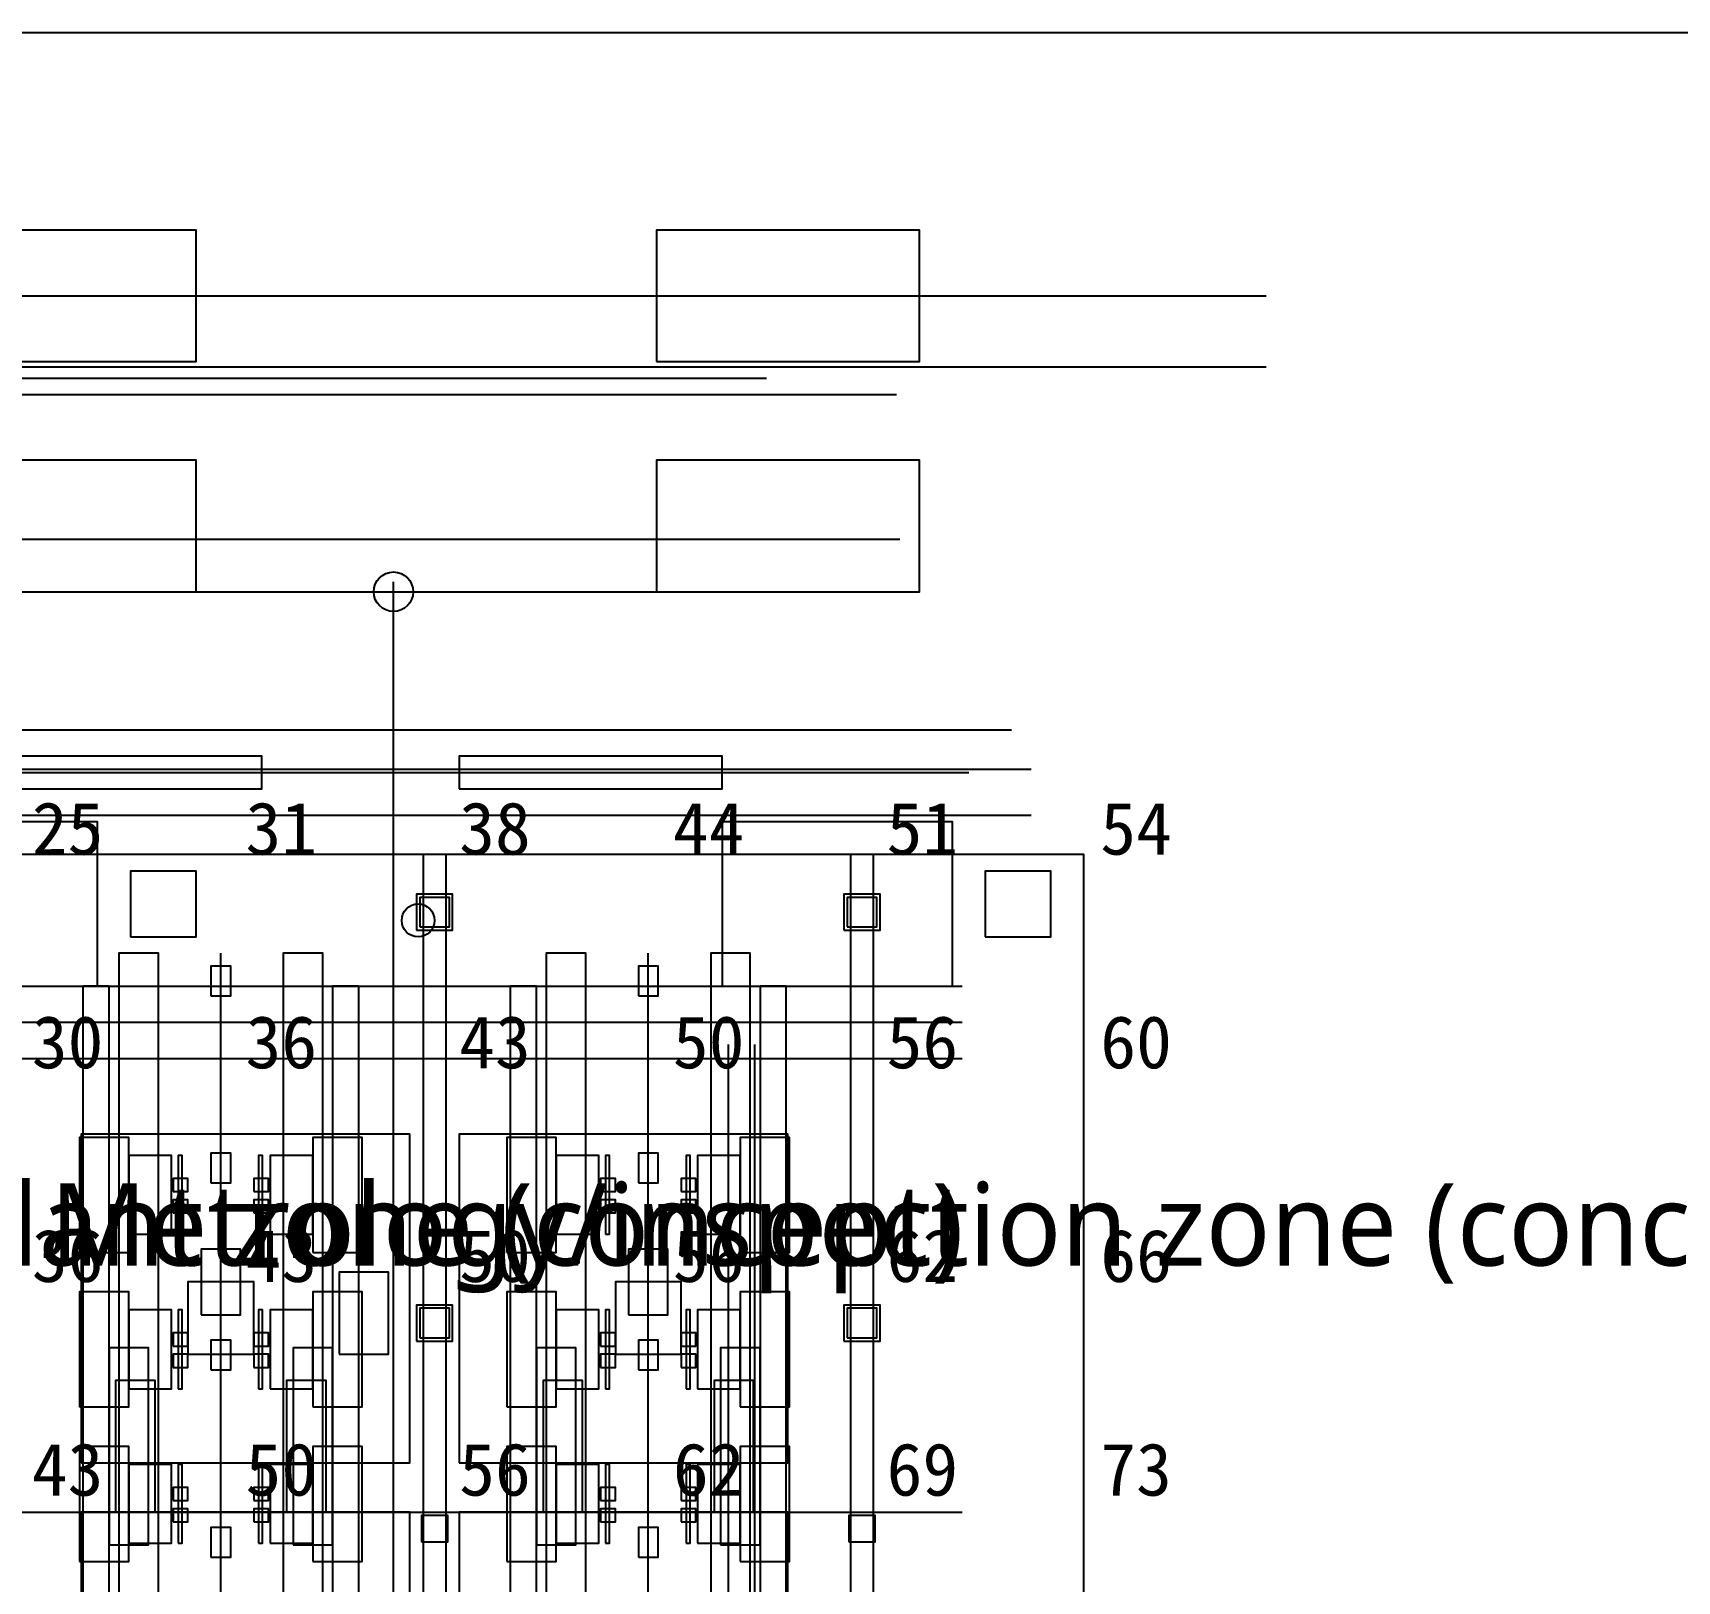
# Model space of a CAD drawing. Header units: metres. Extents: x -1640 to 1560, y -268 to 2338.
# Drawn here: x 258 to 308, y 1022.9 to 1070 of the extents above; entities that cross this region are included whole.
import ezdxf

# ---------------------------------------------------------------- set-up
doc = ezdxf.new("R2010")
doc.units = ezdxf.units.M
for name, color, linetype in [('1F_CHL', 4, 'Continuous'), ('1F_EHS_EXTINGUISHER_HYDRANT_CABINET_CONCEPT', 1, 'Continuous'), ('1F_ELEC', 6, 'Continuous'), ('1F_PUMP', 2, 'Continuous'), ('1F_SCR', 3, 'Continuous'), ('1F_STRUCT_COLUMN', 8, 'Continuous'), ('1F_ZONE', 3, 'Continuous'), ('2F_CSF_LATERAL_RACK_CONCEPT', 9, 'Continuous'), ('2F_RFG', 5, 'Continuous'), ('2F_STRUCT_COLUMN', 8, 'Continuous'), ('2F_VMB', 6, 'Continuous'), ('2F_ZONE', 3, 'Continuous'), ('3F_CLEANROOM_OVERHEAD_PIPE_DUCT_CONCEPT', 9, 'Continuous'), ('3F_EHS_EGRESS_DIST_M', 2, 'Continuous'), ('3F_FOUP', 5, 'Continuous'), ('3F_METRO', 2, 'Continuous'), ('3F_OHT', 9, 'Continuous'), ('3F_OHTV', 1, 'Continuous'), ('3F_STRUCT_COLUMN', 8, 'Continuous'), ('3F_TBAR', 6, 'Continuous'), ('3F_TEXT', 7, 'Continuous'), ('3F_ZONE', 3, 'Continuous'), ('4F_DCC', 3, 'Continuous'), ('4F_FFU', 1, 'Continuous'), ('4F_STRUCT_PLENUM_TRUSS_CONCEPT', 9, 'Continuous'), ('4F_ZONE', 3, 'Continuous'), ('5F_CHL', 4, 'Continuous'), ('5F_EHS_EXTINGUISHER_HYDRANT_CABINET_CONCEPT', 1, 'Continuous'), ('5F_ELEC', 6, 'Continuous'), ('5F_PUMP', 2, 'Continuous'), ('5F_SCR', 3, 'Continuous'), ('5F_STRUCT_COLUMN', 8, 'Continuous'), ('5F_ZONE', 3, 'Continuous'), ('6F_CSF_LATERAL_RACK_CONCEPT', 9, 'Continuous'), ('6F_RFG', 5, 'Continuous'), ('6F_STRUCT_COLUMN', 8, 'Continuous'), ('6F_VMB', 6, 'Continuous'), ('6F_ZONE', 3, 'Continuous'), ('7F_CLEANROOM_OVERHEAD_PIPE_DUCT_CONCEPT', 9, 'Continuous'), ('7F_EHS_EGRESS_DIST_M', 2, 'Continuous'), ('7F_FOUP', 5, 'Continuous'), ('7F_METRO', 2, 'Continuous'), ('7F_OHT', 9, 'Continuous'), ('7F_OHTV', 1, 'Continuous'), ('7F_STRUCT_COLUMN', 8, 'Continuous'), ('7F_TBAR', 6, 'Continuous'), ('7F_TEXT', 7, 'Continuous'), ('7F_ZONE', 3, 'Continuous'), ('8F_DCC', 3, 'Continuous'), ('8F_FFU', 1, 'Continuous'), ('8F_STRUCT_PLENUM_TRUSS_CONCEPT', 9, 'Continuous'), ('8F_ZONE', 3, 'Continuous'), ('OUTLINE', 7, 'Continuous'), ('RF_RSC', 4, 'Continuous'), ('RF_STACK', 2, 'Continuous'), ('UTIL_CHW.R_CONCEPT', 2, 'Continuous'), ('UTIL_CHW.S_CONCEPT', 1, 'Continuous'), ('UTIL_ELEC.EMERG_CONCEPT', 4, 'Continuous'), ('UTIL_ELEC.LV_CONCEPT', 2, 'Continuous'), ('UTIL_ELEC.LV_RISER', 2, 'Continuous'), ('UTIL_ELEC.MV_CONCEPT', 1, 'Continuous'), ('UTIL_ELEC.UPS_CONCEPT', 3, 'Continuous'), ('UTIL_EXH.HEAT_CONCEPT', 1, 'Continuous'), ('UTIL_EXH.VOC_CONCEPT', 6, 'Continuous'), ('UTIL_GAS.SPEC_CONCEPT', 3, 'Continuous'), ('UTIL_HR_CONCEPT', 5, 'Continuous'), ('UTIL_PCW.R_CONCEPT', 1, 'Continuous'), ('UTIL_PCW.S_CONCEPT', 6, 'Continuous'), ('UTIL_WW.AA_CONCEPT', 3, 'Continuous'), ('UTIL_WW.F_CONCEPT', 2, 'Continuous'), ('UTIL_WW.ORG_CONCEPT', 4, 'Continuous')]:
    doc.layers.add(name, color=color, linetype=linetype)
doc.styles.add('KO', font='malgun.ttf')

msp = doc.modelspace()

# ---------------------------------------------------------------- linework, layer by layer
at = {"layer": '1F_CHL'}
msp.add_lwpolyline([(267.35, 1029.8), (268.85, 1029.8), (268.85, 1032.3), (267.35, 1032.3)], close=True, dxfattribs=at)
at = {"layer": '1F_EHS_EXTINGUISHER_HYDRANT_CABINET_CONCEPT'}
msp.add_circle((269.75, 1043), 0.5, dxfattribs=at)
at = {"layer": '1F_ELEC'}
for points in [[(255, 1060), (263, 1060), (263, 1064), (255, 1064)], [(277, 1060), (285, 1060), (285, 1064), (277, 1064)], [(255, 1053), (263, 1053), (263, 1057), (255, 1057)], [(277, 1053), (285, 1053), (285, 1057), (277, 1057)]]:
    msp.add_lwpolyline(points, close=True, dxfattribs=at)
at = {"layer": '1F_PUMP'}
for points in [[(260.55, 1025), (261.75, 1025), (261.75, 1029), (260.55, 1029)], [(265.75, 1025), (266.95, 1025), (266.95, 1029), (265.75, 1029)], [(273.55, 1025), (274.75, 1025), (274.75, 1029), (273.55, 1029)], [(278.75, 1025), (279.95, 1025), (279.95, 1029), (278.75, 1029)]]:
    msp.add_lwpolyline(points, close=True, dxfattribs=at)
at = {"layer": '1F_SCR'}
for points in [[(262.75, 1029.8), (264.75, 1029.8), (264.75, 1032), (262.75, 1032)], [(275.75, 1029.8), (277.75, 1029.8), (277.75, 1032), (275.75, 1032)]]:
    msp.add_lwpolyline(points, close=True, dxfattribs=at)
at = {"layer": '1F_STRUCT_COLUMN'}
for points in [[(269.7, 1042.7), (270.8, 1042.7), (270.8, 1043.8), (269.7, 1043.8)], [(282.7, 1042.7), (283.8, 1042.7), (283.8, 1043.8), (282.7, 1043.8)], [(269.7, 1030.2), (270.8, 1030.2), (270.8, 1031.3), (269.7, 1031.3)], [(282.7, 1030.2), (283.8, 1030.2), (283.8, 1031.3), (282.7, 1031.3)]]:
    msp.add_lwpolyline(points, close=True, dxfattribs=at)
at = {"layer": '1F_ZONE'}
msp.add_lwpolyline([(16.5, 887), (290, 887), (290, 1045), (16.5, 1045)], close=True, dxfattribs=at)
at = {"layer": '2F_CSF_LATERAL_RACK_CONCEPT'}
for points in [[(259.55, 891), (260.35, 891), (260.35, 1041), (259.55, 1041)], [(267.15, 891), (267.95, 891), (267.95, 1041), (267.15, 1041)], [(272.55, 891), (273.35, 891), (273.35, 1041), (272.55, 1041)], [(280.15, 891), (280.95, 891), (280.95, 1041), (280.15, 1041)]]:
    msp.add_lwpolyline(points, close=True, dxfattribs=at)
at = {"layer": '2F_RFG'}
for points in [[(260.35, 1024), (261.55, 1024), (261.55, 1030), (260.35, 1030)], [(265.95, 1024), (267.15, 1024), (267.15, 1030), (265.95, 1030)], [(273.35, 1024), (274.55, 1024), (274.55, 1030), (273.35, 1030)], [(278.95, 1024), (280.15, 1024), (280.15, 1030), (278.95, 1030)]]:
    msp.add_lwpolyline(points, close=True, dxfattribs=at)
at = {"layer": '2F_STRUCT_COLUMN'}
for points in [[(269.8, 1042.8), (270.7, 1042.8), (270.7, 1043.7), (269.8, 1043.7)], [(282.8, 1042.8), (283.7, 1042.8), (283.7, 1043.7), (282.8, 1043.7)], [(269.8, 1030.3), (270.7, 1030.3), (270.7, 1031.2), (269.8, 1031.2)], [(282.8, 1030.3), (283.7, 1030.3), (283.7, 1031.2), (282.8, 1031.2)]]:
    msp.add_lwpolyline(points, close=True, dxfattribs=at)
at = {"layer": '2F_VMB'}
for points in [[(263.15, 1031), (264.35, 1031), (264.35, 1033), (263.15, 1033)], [(276.15, 1031), (277.35, 1031), (277.35, 1033), (276.15, 1033)]]:
    msp.add_lwpolyline(points, close=True, dxfattribs=at)
at = {"layer": '2F_ZONE'}
msp.add_lwpolyline([(16.5, 887), (290, 887), (290, 1045), (16.5, 1045)], close=True, dxfattribs=at)
at = {"layer": '3F_CLEANROOM_OVERHEAD_PIPE_DUCT_CONCEPT'}
for points in [[(260.65, 890), (261.85, 890), (261.85, 1042), (260.65, 1042)], [(265.65, 890), (266.85, 890), (266.85, 1042), (265.65, 1042)], [(273.65, 890), (274.85, 890), (274.85, 1042), (273.65, 1042)], [(278.65, 890), (279.85, 890), (279.85, 1042), (278.65, 1042)]]:
    msp.add_lwpolyline(points, close=True, dxfattribs=at)
at = {"layer": '3F_FOUP'}
for points in [[(262.3, 1034.75), (262.75, 1034.75), (262.75, 1035.15), (262.3, 1035.15)], [(264.75, 1034.75), (265.2, 1034.75), (265.2, 1035.15), (264.75, 1035.15)], [(275.3, 1034.75), (275.75, 1034.75), (275.75, 1035.15), (275.3, 1035.15)], [(277.75, 1034.75), (278.2, 1034.75), (278.2, 1035.15), (277.75, 1035.15)], [(262.3, 1034.1), (262.75, 1034.1), (262.75, 1034.5), (262.3, 1034.5)], [(264.75, 1034.1), (265.2, 1034.1), (265.2, 1034.5), (264.75, 1034.5)], [(275.3, 1034.1), (275.75, 1034.1), (275.75, 1034.5), (275.3, 1034.5)], [(277.75, 1034.1), (278.2, 1034.1), (278.2, 1034.5), (277.75, 1034.5)], [(262.3, 1030.05), (262.75, 1030.05), (262.75, 1030.45), (262.3, 1030.45)], [(264.75, 1030.05), (265.2, 1030.05), (265.2, 1030.45), (264.75, 1030.45)], [(275.3, 1030.05), (275.75, 1030.05), (275.75, 1030.45), (275.3, 1030.45)], [(277.75, 1030.05), (278.2, 1030.05), (278.2, 1030.45), (277.75, 1030.45)], [(262.3, 1029.4), (262.75, 1029.4), (262.75, 1029.8), (262.3, 1029.8)], [(264.75, 1029.4), (265.2, 1029.4), (265.2, 1029.8), (264.75, 1029.8)], [(275.3, 1029.4), (275.75, 1029.4), (275.75, 1029.8), (275.3, 1029.8)], [(277.75, 1029.4), (278.2, 1029.4), (278.2, 1029.8), (277.75, 1029.8)], [(262.3, 1025.35), (262.75, 1025.35), (262.75, 1025.75), (262.3, 1025.75)], [(264.75, 1025.35), (265.2, 1025.35), (265.2, 1025.75), (264.75, 1025.75)], [(275.3, 1025.35), (275.75, 1025.35), (275.75, 1025.75), (275.3, 1025.75)], [(277.75, 1025.35), (278.2, 1025.35), (278.2, 1025.75), (277.75, 1025.75)], [(262.3, 1024.7), (262.75, 1024.7), (262.75, 1025.1), (262.3, 1025.1)], [(264.75, 1024.7), (265.2, 1024.7), (265.2, 1025.1), (264.75, 1025.1)], [(275.3, 1024.7), (275.75, 1024.7), (275.75, 1025.1), (275.3, 1025.1)], [(277.75, 1024.7), (278.2, 1024.7), (278.2, 1025.1), (277.75, 1025.1)]]:
    msp.add_lwpolyline(points, close=True, dxfattribs=at)
at = {"layer": '3F_METRO'}
for points in [[(259.45, 1032.9), (260.95, 1032.9), (260.95, 1036.4), (259.45, 1036.4)], [(266.55, 1032.9), (268.05, 1032.9), (268.05, 1036.4), (266.55, 1036.4)], [(272.45, 1032.9), (273.95, 1032.9), (273.95, 1036.4), (272.45, 1036.4)], [(279.55, 1032.9), (281.05, 1032.9), (281.05, 1036.4), (279.55, 1036.4)], [(260.95, 1033.45), (262.25, 1033.45), (262.25, 1035.85), (260.95, 1035.85)], [(265.25, 1033.45), (266.55, 1033.45), (266.55, 1035.85), (265.25, 1035.85)], [(273.95, 1033.45), (275.25, 1033.45), (275.25, 1035.85), (273.95, 1035.85)], [(278.25, 1033.45), (279.55, 1033.45), (279.55, 1035.85), (278.25, 1035.85)], [(259.45, 1028.2), (260.95, 1028.2), (260.95, 1031.7), (259.45, 1031.7)], [(266.55, 1028.2), (268.05, 1028.2), (268.05, 1031.7), (266.55, 1031.7)], [(272.45, 1028.2), (273.95, 1028.2), (273.95, 1031.7), (272.45, 1031.7)], [(279.55, 1028.2), (281.05, 1028.2), (281.05, 1031.7), (279.55, 1031.7)], [(260.95, 1028.75), (262.25, 1028.75), (262.25, 1031.15), (260.95, 1031.15)], [(265.25, 1028.75), (266.55, 1028.75), (266.55, 1031.15), (265.25, 1031.15)], [(273.95, 1028.75), (275.25, 1028.75), (275.25, 1031.15), (273.95, 1031.15)], [(278.25, 1028.75), (279.55, 1028.75), (279.55, 1031.15), (278.25, 1031.15)], [(259.45, 1023.5), (260.95, 1023.5), (260.95, 1027), (259.45, 1027)], [(266.55, 1023.5), (268.05, 1023.5), (268.05, 1027), (266.55, 1027)], [(272.45, 1023.5), (273.95, 1023.5), (273.95, 1027), (272.45, 1027)], [(279.55, 1023.5), (281.05, 1023.5), (281.05, 1027), (279.55, 1027)], [(260.95, 1024.05), (262.25, 1024.05), (262.25, 1026.45), (260.95, 1026.45)], [(265.25, 1024.05), (266.55, 1024.05), (266.55, 1026.45), (265.25, 1026.45)], [(273.95, 1024.05), (275.25, 1024.05), (275.25, 1026.45), (273.95, 1026.45)], [(278.25, 1024.05), (279.55, 1024.05), (279.55, 1026.45), (278.25, 1026.45)]]:
    msp.add_lwpolyline(points, close=True, dxfattribs=at)
at = {"layer": '3F_OHT'}
for p, q in [((263.75, 970), (263.75, 1042)), ((276.75, 970), (276.75, 1042))]:
    msp.add_line(p, q, dxfattribs=at)
at = {"layer": '3F_OHTV'}
for points in [[(263.45, 1040.71), (264.05, 1040.71), (264.05, 1041.61), (263.45, 1041.61)], [(276.45, 1040.71), (277.05, 1040.71), (277.05, 1041.61), (276.45, 1041.61)], [(263.45, 1035.02), (264.05, 1035.02), (264.05, 1035.92), (263.45, 1035.92)], [(276.45, 1035.02), (277.05, 1035.02), (277.05, 1035.92), (276.45, 1035.92)], [(263.45, 1029.33), (264.05, 1029.33), (264.05, 1030.23), (263.45, 1030.23)], [(276.45, 1029.33), (277.05, 1029.33), (277.05, 1030.23), (276.45, 1030.23)], [(263.45, 1023.63), (264.05, 1023.63), (264.05, 1024.53), (263.45, 1024.53)], [(276.45, 1023.63), (277.05, 1023.63), (277.05, 1024.53), (276.45, 1024.53)]]:
    msp.add_lwpolyline(points, close=True, dxfattribs=at)
at = {"layer": '3F_STRUCT_COLUMN'}
for points in [[(269.85, 1024.1), (270.65, 1024.1), (270.65, 1024.9), (269.85, 1024.9)], [(282.85, 1024.1), (283.65, 1024.1), (283.65, 1024.9), (282.85, 1024.9)]]:
    msp.add_lwpolyline(points, close=True, dxfattribs=at)
at = {"layer": '3F_TBAR'}
for points in [[(262.45, 1033.45), (262.57, 1033.45), (262.57, 1035.85), (262.45, 1035.85)], [(264.9, 1033.45), (265.02, 1033.45), (265.02, 1035.85), (264.9, 1035.85)], [(275.45, 1033.45), (275.57, 1033.45), (275.57, 1035.85), (275.45, 1035.85)], [(277.9, 1033.45), (278.02, 1033.45), (278.02, 1035.85), (277.9, 1035.85)], [(262.45, 1028.75), (262.57, 1028.75), (262.57, 1031.15), (262.45, 1031.15)], [(264.9, 1028.75), (265.02, 1028.75), (265.02, 1031.15), (264.9, 1031.15)], [(275.45, 1028.75), (275.57, 1028.75), (275.57, 1031.15), (275.45, 1031.15)], [(277.9, 1028.75), (278.02, 1028.75), (278.02, 1031.15), (277.9, 1031.15)], [(262.45, 1024.05), (262.57, 1024.05), (262.57, 1026.45), (262.45, 1026.45)], [(264.9, 1024.05), (265.02, 1024.05), (265.02, 1026.45), (264.9, 1026.45)], [(275.45, 1024.05), (275.57, 1024.05), (275.57, 1026.45), (275.45, 1026.45)], [(277.9, 1024.05), (278.02, 1024.05), (278.02, 1026.45), (277.9, 1026.45)]]:
    msp.add_lwpolyline(points, close=True, dxfattribs=at)
at = {"layer": '3F_ZONE'}
msp.add_lwpolyline([(16.5, 887), (290, 887), (290, 1045), (16.5, 1045)], close=True, dxfattribs=at)
at = {"layer": '4F_DCC'}
for points in [[(257, 1047), (265, 1047), (265, 1048), (257, 1048)], [(271, 1047), (279, 1047), (279, 1048), (271, 1048)]]:
    msp.add_lwpolyline(points, close=True, dxfattribs=at)
at = {"layer": '4F_FFU'}
for points in [[(259.5, 1026.5), (269.5, 1026.5), (269.5, 1036.5), (259.5, 1036.5)], [(271, 1026.5), (281, 1026.5), (281, 1036.5), (271, 1036.5)], [(259.5, 1015), (269.5, 1015), (269.5, 1025), (259.5, 1025)], [(271, 1015), (281, 1015), (281, 1025), (271, 1025)]]:
    msp.add_lwpolyline(points, close=True, dxfattribs=at)
at = {"layer": '4F_STRUCT_PLENUM_TRUSS_CONCEPT'}
for points in [[(269.9, 887), (270.6, 887), (270.6, 1045), (269.9, 1045)], [(282.9, 887), (283.6, 887), (283.6, 1045), (282.9, 1045)]]:
    msp.add_lwpolyline(points, close=True, dxfattribs=at)
at = {"layer": '4F_ZONE'}
msp.add_lwpolyline([(16.5, 887), (290, 887), (290, 1045), (16.5, 1045)], close=True, dxfattribs=at)
at = {"layer": '5F_CHL'}
msp.add_lwpolyline([(267.35, 1029.8), (268.85, 1029.8), (268.85, 1032.3), (267.35, 1032.3)], close=True, dxfattribs=at)
at = {"layer": '5F_EHS_EXTINGUISHER_HYDRANT_CABINET_CONCEPT'}
msp.add_circle((269.75, 1043), 0.5, dxfattribs=at)
at = {"layer": '5F_ELEC'}
for points in [[(255, 1060), (263, 1060), (263, 1064), (255, 1064)], [(277, 1060), (285, 1060), (285, 1064), (277, 1064)], [(255, 1053), (263, 1053), (263, 1057), (255, 1057)], [(277, 1053), (285, 1053), (285, 1057), (277, 1057)]]:
    msp.add_lwpolyline(points, close=True, dxfattribs=at)
at = {"layer": '5F_PUMP'}
for points in [[(260.55, 1025), (261.75, 1025), (261.75, 1029), (260.55, 1029)], [(265.75, 1025), (266.95, 1025), (266.95, 1029), (265.75, 1029)], [(273.55, 1025), (274.75, 1025), (274.75, 1029), (273.55, 1029)], [(278.75, 1025), (279.95, 1025), (279.95, 1029), (278.75, 1029)]]:
    msp.add_lwpolyline(points, close=True, dxfattribs=at)
at = {"layer": '5F_SCR'}
for points in [[(262.75, 1029.8), (264.75, 1029.8), (264.75, 1032), (262.75, 1032)], [(275.75, 1029.8), (277.75, 1029.8), (277.75, 1032), (275.75, 1032)]]:
    msp.add_lwpolyline(points, close=True, dxfattribs=at)
at = {"layer": '5F_STRUCT_COLUMN'}
for points in [[(269.7, 1042.7), (270.8, 1042.7), (270.8, 1043.8), (269.7, 1043.8)], [(282.7, 1042.7), (283.8, 1042.7), (283.8, 1043.8), (282.7, 1043.8)], [(269.7, 1030.2), (270.8, 1030.2), (270.8, 1031.3), (269.7, 1031.3)], [(282.7, 1030.2), (283.8, 1030.2), (283.8, 1031.3), (282.7, 1031.3)]]:
    msp.add_lwpolyline(points, close=True, dxfattribs=at)
at = {"layer": '5F_ZONE'}
msp.add_lwpolyline([(16.5, 887), (290, 887), (290, 1045), (16.5, 1045)], close=True, dxfattribs=at)
at = {"layer": '6F_CSF_LATERAL_RACK_CONCEPT'}
for points in [[(259.55, 891), (260.35, 891), (260.35, 1041), (259.55, 1041)], [(267.15, 891), (267.95, 891), (267.95, 1041), (267.15, 1041)], [(272.55, 891), (273.35, 891), (273.35, 1041), (272.55, 1041)], [(280.15, 891), (280.95, 891), (280.95, 1041), (280.15, 1041)]]:
    msp.add_lwpolyline(points, close=True, dxfattribs=at)
at = {"layer": '6F_RFG'}
for points in [[(260.35, 1024), (261.55, 1024), (261.55, 1030), (260.35, 1030)], [(265.95, 1024), (267.15, 1024), (267.15, 1030), (265.95, 1030)], [(273.35, 1024), (274.55, 1024), (274.55, 1030), (273.35, 1030)], [(278.95, 1024), (280.15, 1024), (280.15, 1030), (278.95, 1030)]]:
    msp.add_lwpolyline(points, close=True, dxfattribs=at)
at = {"layer": '6F_STRUCT_COLUMN'}
for points in [[(269.8, 1042.8), (270.7, 1042.8), (270.7, 1043.7), (269.8, 1043.7)], [(282.8, 1042.8), (283.7, 1042.8), (283.7, 1043.7), (282.8, 1043.7)], [(269.8, 1030.3), (270.7, 1030.3), (270.7, 1031.2), (269.8, 1031.2)], [(282.8, 1030.3), (283.7, 1030.3), (283.7, 1031.2), (282.8, 1031.2)]]:
    msp.add_lwpolyline(points, close=True, dxfattribs=at)
at = {"layer": '6F_VMB'}
for points in [[(263.15, 1031), (264.35, 1031), (264.35, 1033), (263.15, 1033)], [(276.15, 1031), (277.35, 1031), (277.35, 1033), (276.15, 1033)]]:
    msp.add_lwpolyline(points, close=True, dxfattribs=at)
at = {"layer": '6F_ZONE'}
msp.add_lwpolyline([(16.5, 887), (290, 887), (290, 1045), (16.5, 1045)], close=True, dxfattribs=at)
at = {"layer": '7F_CLEANROOM_OVERHEAD_PIPE_DUCT_CONCEPT'}
for points in [[(260.65, 890), (261.85, 890), (261.85, 1042), (260.65, 1042)], [(265.65, 890), (266.85, 890), (266.85, 1042), (265.65, 1042)], [(273.65, 890), (274.85, 890), (274.85, 1042), (273.65, 1042)], [(278.65, 890), (279.85, 890), (279.85, 1042), (278.65, 1042)]]:
    msp.add_lwpolyline(points, close=True, dxfattribs=at)
at = {"layer": '7F_FOUP'}
for points in [[(262.3, 1034.75), (262.75, 1034.75), (262.75, 1035.15), (262.3, 1035.15)], [(264.75, 1034.75), (265.2, 1034.75), (265.2, 1035.15), (264.75, 1035.15)], [(275.3, 1034.75), (275.75, 1034.75), (275.75, 1035.15), (275.3, 1035.15)], [(277.75, 1034.75), (278.2, 1034.75), (278.2, 1035.15), (277.75, 1035.15)], [(262.3, 1034.1), (262.75, 1034.1), (262.75, 1034.5), (262.3, 1034.5)], [(264.75, 1034.1), (265.2, 1034.1), (265.2, 1034.5), (264.75, 1034.5)], [(275.3, 1034.1), (275.75, 1034.1), (275.75, 1034.5), (275.3, 1034.5)], [(277.75, 1034.1), (278.2, 1034.1), (278.2, 1034.5), (277.75, 1034.5)], [(262.3, 1030.05), (262.75, 1030.05), (262.75, 1030.45), (262.3, 1030.45)], [(264.75, 1030.05), (265.2, 1030.05), (265.2, 1030.45), (264.75, 1030.45)], [(275.3, 1030.05), (275.75, 1030.05), (275.75, 1030.45), (275.3, 1030.45)], [(277.75, 1030.05), (278.2, 1030.05), (278.2, 1030.45), (277.75, 1030.45)], [(262.3, 1029.4), (262.75, 1029.4), (262.75, 1029.8), (262.3, 1029.8)], [(264.75, 1029.4), (265.2, 1029.4), (265.2, 1029.8), (264.75, 1029.8)], [(275.3, 1029.4), (275.75, 1029.4), (275.75, 1029.8), (275.3, 1029.8)], [(277.75, 1029.4), (278.2, 1029.4), (278.2, 1029.8), (277.75, 1029.8)], [(262.3, 1025.35), (262.75, 1025.35), (262.75, 1025.75), (262.3, 1025.75)], [(264.75, 1025.35), (265.2, 1025.35), (265.2, 1025.75), (264.75, 1025.75)], [(275.3, 1025.35), (275.75, 1025.35), (275.75, 1025.75), (275.3, 1025.75)], [(277.75, 1025.35), (278.2, 1025.35), (278.2, 1025.75), (277.75, 1025.75)], [(262.3, 1024.7), (262.75, 1024.7), (262.75, 1025.1), (262.3, 1025.1)], [(264.75, 1024.7), (265.2, 1024.7), (265.2, 1025.1), (264.75, 1025.1)], [(275.3, 1024.7), (275.75, 1024.7), (275.75, 1025.1), (275.3, 1025.1)], [(277.75, 1024.7), (278.2, 1024.7), (278.2, 1025.1), (277.75, 1025.1)]]:
    msp.add_lwpolyline(points, close=True, dxfattribs=at)
at = {"layer": '7F_METRO'}
for points in [[(259.45, 1032.9), (260.95, 1032.9), (260.95, 1036.4), (259.45, 1036.4)], [(266.55, 1032.9), (268.05, 1032.9), (268.05, 1036.4), (266.55, 1036.4)], [(272.45, 1032.9), (273.95, 1032.9), (273.95, 1036.4), (272.45, 1036.4)], [(279.55, 1032.9), (281.05, 1032.9), (281.05, 1036.4), (279.55, 1036.4)], [(260.95, 1033.45), (262.25, 1033.45), (262.25, 1035.85), (260.95, 1035.85)], [(265.25, 1033.45), (266.55, 1033.45), (266.55, 1035.85), (265.25, 1035.85)], [(273.95, 1033.45), (275.25, 1033.45), (275.25, 1035.85), (273.95, 1035.85)], [(278.25, 1033.45), (279.55, 1033.45), (279.55, 1035.85), (278.25, 1035.85)], [(259.45, 1028.2), (260.95, 1028.2), (260.95, 1031.7), (259.45, 1031.7)], [(266.55, 1028.2), (268.05, 1028.2), (268.05, 1031.7), (266.55, 1031.7)], [(272.45, 1028.2), (273.95, 1028.2), (273.95, 1031.7), (272.45, 1031.7)], [(279.55, 1028.2), (281.05, 1028.2), (281.05, 1031.7), (279.55, 1031.7)], [(260.95, 1028.75), (262.25, 1028.75), (262.25, 1031.15), (260.95, 1031.15)], [(265.25, 1028.75), (266.55, 1028.75), (266.55, 1031.15), (265.25, 1031.15)], [(273.95, 1028.75), (275.25, 1028.75), (275.25, 1031.15), (273.95, 1031.15)], [(278.25, 1028.75), (279.55, 1028.75), (279.55, 1031.15), (278.25, 1031.15)], [(259.45, 1023.5), (260.95, 1023.5), (260.95, 1027), (259.45, 1027)], [(266.55, 1023.5), (268.05, 1023.5), (268.05, 1027), (266.55, 1027)], [(272.45, 1023.5), (273.95, 1023.5), (273.95, 1027), (272.45, 1027)], [(279.55, 1023.5), (281.05, 1023.5), (281.05, 1027), (279.55, 1027)], [(260.95, 1024.05), (262.25, 1024.05), (262.25, 1026.45), (260.95, 1026.45)], [(265.25, 1024.05), (266.55, 1024.05), (266.55, 1026.45), (265.25, 1026.45)], [(273.95, 1024.05), (275.25, 1024.05), (275.25, 1026.45), (273.95, 1026.45)], [(278.25, 1024.05), (279.55, 1024.05), (279.55, 1026.45), (278.25, 1026.45)]]:
    msp.add_lwpolyline(points, close=True, dxfattribs=at)
at = {"layer": '7F_OHT'}
for p, q in [((263.75, 970), (263.75, 1042)), ((276.75, 970), (276.75, 1042))]:
    msp.add_line(p, q, dxfattribs=at)
at = {"layer": '7F_OHTV'}
for points in [[(263.45, 1040.71), (264.05, 1040.71), (264.05, 1041.61), (263.45, 1041.61)], [(276.45, 1040.71), (277.05, 1040.71), (277.05, 1041.61), (276.45, 1041.61)], [(263.45, 1035.02), (264.05, 1035.02), (264.05, 1035.92), (263.45, 1035.92)], [(276.45, 1035.02), (277.05, 1035.02), (277.05, 1035.92), (276.45, 1035.92)], [(263.45, 1029.33), (264.05, 1029.33), (264.05, 1030.23), (263.45, 1030.23)], [(276.45, 1029.33), (277.05, 1029.33), (277.05, 1030.23), (276.45, 1030.23)], [(263.45, 1023.63), (264.05, 1023.63), (264.05, 1024.53), (263.45, 1024.53)], [(276.45, 1023.63), (277.05, 1023.63), (277.05, 1024.53), (276.45, 1024.53)]]:
    msp.add_lwpolyline(points, close=True, dxfattribs=at)
at = {"layer": '7F_STRUCT_COLUMN'}
for points in [[(269.85, 1024.1), (270.65, 1024.1), (270.65, 1024.9), (269.85, 1024.9)], [(282.85, 1024.1), (283.65, 1024.1), (283.65, 1024.9), (282.85, 1024.9)]]:
    msp.add_lwpolyline(points, close=True, dxfattribs=at)
at = {"layer": '7F_TBAR'}
for points in [[(262.45, 1033.45), (262.57, 1033.45), (262.57, 1035.85), (262.45, 1035.85)], [(264.9, 1033.45), (265.02, 1033.45), (265.02, 1035.85), (264.9, 1035.85)], [(275.45, 1033.45), (275.57, 1033.45), (275.57, 1035.85), (275.45, 1035.85)], [(277.9, 1033.45), (278.02, 1033.45), (278.02, 1035.85), (277.9, 1035.85)], [(262.45, 1028.75), (262.57, 1028.75), (262.57, 1031.15), (262.45, 1031.15)], [(264.9, 1028.75), (265.02, 1028.75), (265.02, 1031.15), (264.9, 1031.15)], [(275.45, 1028.75), (275.57, 1028.75), (275.57, 1031.15), (275.45, 1031.15)], [(277.9, 1028.75), (278.02, 1028.75), (278.02, 1031.15), (277.9, 1031.15)], [(262.45, 1024.05), (262.57, 1024.05), (262.57, 1026.45), (262.45, 1026.45)], [(264.9, 1024.05), (265.02, 1024.05), (265.02, 1026.45), (264.9, 1026.45)], [(275.45, 1024.05), (275.57, 1024.05), (275.57, 1026.45), (275.45, 1026.45)], [(277.9, 1024.05), (278.02, 1024.05), (278.02, 1026.45), (277.9, 1026.45)]]:
    msp.add_lwpolyline(points, close=True, dxfattribs=at)
at = {"layer": '7F_ZONE'}
msp.add_lwpolyline([(16.5, 887), (290, 887), (290, 1045), (16.5, 1045)], close=True, dxfattribs=at)
at = {"layer": '8F_DCC'}
for points in [[(257, 1047), (265, 1047), (265, 1048), (257, 1048)], [(271, 1047), (279, 1047), (279, 1048), (271, 1048)]]:
    msp.add_lwpolyline(points, close=True, dxfattribs=at)
at = {"layer": '8F_FFU'}
for points in [[(259.5, 1026.5), (269.5, 1026.5), (269.5, 1036.5), (259.5, 1036.5)], [(271, 1026.5), (281, 1026.5), (281, 1036.5), (271, 1036.5)], [(259.5, 1015), (269.5, 1015), (269.5, 1025), (259.5, 1025)], [(271, 1015), (281, 1015), (281, 1025), (271, 1025)]]:
    msp.add_lwpolyline(points, close=True, dxfattribs=at)
at = {"layer": '8F_STRUCT_PLENUM_TRUSS_CONCEPT'}
for points in [[(269.9, 887), (270.6, 887), (270.6, 1045), (269.9, 1045)], [(282.9, 887), (283.6, 887), (283.6, 1045), (282.9, 1045)]]:
    msp.add_lwpolyline(points, close=True, dxfattribs=at)
at = {"layer": '8F_ZONE'}
msp.add_lwpolyline([(16.5, 887), (290, 887), (290, 1045), (16.5, 1045)], close=True, dxfattribs=at)
at = {"layer": 'OUTLINE'}
msp.add_lwpolyline([(-307, 862), (347, 862), (347, 1070), (-307, 1070)], close=True, dxfattribs=at)
at = {"layer": 'RF_RSC'}
for points in [[(253, 1041), (260, 1041), (260, 1046), (253, 1046)], [(279, 1041), (286, 1041), (286, 1046), (279, 1046)]]:
    msp.add_lwpolyline(points, close=True, dxfattribs=at)
at = {"layer": 'RF_STACK'}
for points in [[(261, 1042.5), (263, 1042.5), (263, 1044.5), (261, 1044.5)], [(287, 1042.5), (289, 1042.5), (289, 1044.5), (287, 1044.5)]]:
    msp.add_lwpolyline(points, close=True, dxfattribs=at)
at = {"layer": 'UTIL_CHW.R_CONCEPT'}
msp.add_line((-276.2, 1048.8), (287.8, 1048.8), dxfattribs=at)
msp.add_line((-276.2, 1048.8), (287.8, 1048.8), dxfattribs=at)
at = {"layer": 'UTIL_CHW.S_CONCEPT'}
msp.add_line((-277.5, 1047.5), (286.5, 1047.5), dxfattribs=at)
msp.add_line((-277.5, 1047.5), (286.5, 1047.5), dxfattribs=at)
at = {"layer": 'UTIL_ELEC.EMERG_CONCEPT'}
for p in [(-285.3, 1062), (-281.3, 1062)]:
    msp.add_line(p, (284.3, 1062), dxfattribs=at)
at = {"layer": 'UTIL_ELEC.LV_CONCEPT'}
msp.add_line((269, 892.7), (269, 1053.3), dxfattribs=at)
msp.add_line((269, 892.7), (269, 1053.3), dxfattribs=at)
at = {"layer": 'UTIL_ELEC.LV_RISER'}
msp.add_circle((269, 1053), 0.6, dxfattribs=at)
msp.add_circle((269, 1053), 0.6, dxfattribs=at)
at = {"layer": 'UTIL_ELEC.MV_CONCEPT'}
for p, q in [((-283.4, 1054.6), (284.4, 1054.6)), ((-283.4, 1054.6), (284.4, 1054.6)), ((-283.4, 1053), (284.4, 1053)), ((-283.4, 1053), (284.4, 1053))]:
    msp.add_line(p, q, dxfattribs=at)
at = {"layer": 'UTIL_ELEC.UPS_CONCEPT'}
msp.add_line((-255.3, 1059), (284.3, 1059), dxfattribs=at)
msp.add_line((-255.3, 1059), (284.3, 1059), dxfattribs=at)
at = {"layer": 'UTIL_EXH.HEAT_CONCEPT'}
for p, q in [((-267.55, 1059.84), (295.55, 1059.84)), ((-279.4, 1047.6), (288.4, 1047.6)), ((-279.4, 1047.6), (288.4, 1047.6))]:
    msp.add_line(p, q, dxfattribs=at)
at = {"layer": 'UTIL_EXH.VOC_CONCEPT'}
for p, q in [((-267.55, 1062), (295.55, 1062)), ((-279.4, 1046.2), (288.4, 1046.2)), ((-279.4, 1046.2), (288.4, 1046.2))]:
    msp.add_line(p, q, dxfattribs=at)
at = {"layer": 'UTIL_GAS.SPEC_CONCEPT'}
msp.add_line((-275.3, 1025), (286.3, 1025), dxfattribs=at)
msp.add_line((-275.3, 1025), (286.3, 1025), dxfattribs=at)
at = {"layer": 'UTIL_HR_CONCEPT'}
msp.add_line((9.15, 1059.5), (280.35, 1059.5), dxfattribs=at)
msp.add_line((9.15, 1059.5), (280.35, 1059.5), dxfattribs=at)
at = {"layer": 'UTIL_PCW.R_CONCEPT'}
msp.add_line((279.995, 892.77), (279.995, 1039.22), dxfattribs=at)
msp.add_line((279.995, 892.77), (279.995, 1039.22), dxfattribs=at)
at = {"layer": 'UTIL_PCW.S_CONCEPT'}
msp.add_line((279.195, 892.77), (279.195, 1039.22), dxfattribs=at)
msp.add_line((279.195, 892.77), (279.195, 1039.22), dxfattribs=at)
at = {"layer": 'UTIL_WW.AA_CONCEPT'}
msp.add_line((-277.3, 1039.9), (286.3, 1039.9), dxfattribs=at)
at = {"layer": 'UTIL_WW.F_CONCEPT'}
msp.add_line((-277.3, 1041), (286.3, 1041), dxfattribs=at)
at = {"layer": 'UTIL_WW.ORG_CONCEPT'}
msp.add_line((-277.3, 1038.8), (286.3, 1038.8), dxfattribs=at)

# ---------------------------------------------------------------- texts
at = {"layer": '3F_EHS_EGRESS_DIST_M'}
for s, p in [('25', (258, 1045)), ('31', (264.5, 1045)), ('38', (271, 1045)), ('44', (277.5, 1045)), ('51', (284, 1045)), ('54', (290.5, 1045)), ('30', (258, 1038.5)), ('36', (264.5, 1038.5)), ('43', (271, 1038.5)), ('50', (277.5, 1038.5)), ('56', (284, 1038.5)), ('60', (290.5, 1038.5)), ('36', (258, 1032)), ('43', (264.5, 1032)), ('50', (271, 1032)), ('56', (277.5, 1032)), ('62', (284, 1032)), ('66', (290.5, 1032)), ('43', (258, 1025.5)), ('50', (264.5, 1025.5)), ('56', (271, 1025.5)), ('62', (277.5, 1025.5)), ('69', (284, 1025.5)), ('73', (290.5, 1025.5))]:
    msp.add_text(s, height=1.6, dxfattribs=at).set_placement(p)
at = {"layer": '3F_TEXT', "style": 'KO'}
for s, p in [('Ion implant zone (concept)', (245.55, 1032.5)), ('Metrology/inspection zone (concept)', (258.55, 1032.5))]:
    msp.add_text(s, height=2.5, dxfattribs=at).set_placement(p)
at = {"layer": '7F_EHS_EGRESS_DIST_M'}
for s, p in [('25', (258, 1045)), ('31', (264.5, 1045)), ('38', (271, 1045)), ('44', (277.5, 1045)), ('51', (284, 1045)), ('54', (290.5, 1045)), ('30', (258, 1038.5)), ('36', (264.5, 1038.5)), ('43', (271, 1038.5)), ('50', (277.5, 1038.5)), ('56', (284, 1038.5)), ('60', (290.5, 1038.5)), ('36', (258, 1032)), ('43', (264.5, 1032)), ('50', (271, 1032)), ('56', (277.5, 1032)), ('62', (284, 1032)), ('66', (290.5, 1032)), ('43', (258, 1025.5)), ('50', (264.5, 1025.5)), ('56', (271, 1025.5)), ('62', (277.5, 1025.5)), ('69', (284, 1025.5)), ('73', (290.5, 1025.5))]:
    msp.add_text(s, height=1.6, dxfattribs=at).set_placement(p)
at = {"layer": '7F_TEXT', "style": 'KO'}
for s, p in [('Ion implant zone (concept)', (245.55, 1032.5)), ('Metrology/inspection zone (concept)', (258.55, 1032.5))]:
    msp.add_text(s, height=2.5, dxfattribs=at).set_placement(p)

doc.saveas('drawing.dxf')
